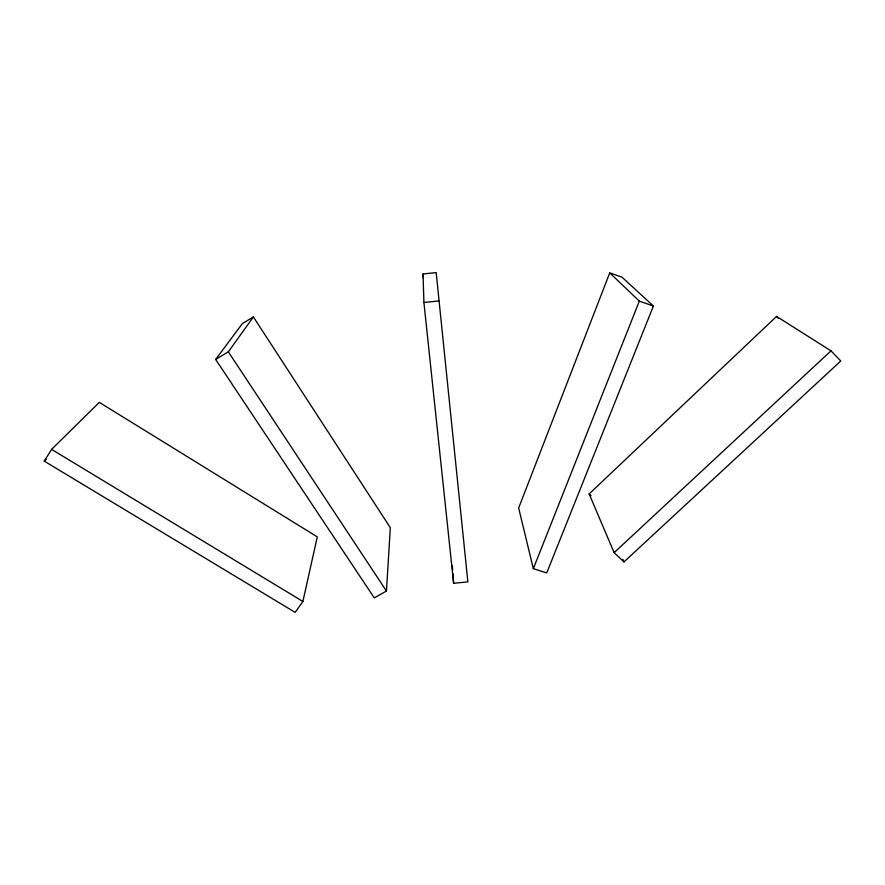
<?xml version="1.0" encoding="UTF-8"?>
<svg xmlns="http://www.w3.org/2000/svg" width="885" height="885" viewBox="0 0 885 885"><rect width="100%" height="100%" fill="white"/><g stroke="black" fill="none" stroke-linecap="round" stroke-linejoin="round"><path stroke-width="1.33" d="M386.446 591.025L390.329 527.692L253.398 316.963L242.368 323.6L215.652 359.432L374.255 597.873L386.446 591.025L228.33 351.821L253.398 316.963M302.88 601.468L317.295 536.874L99.319 402.365L51.607 449.392L44.25 461.14L295.192 612.387L302.88 601.468L51.607 449.392M609.743 272.89L518.654 508.001L533.334 568.657L546.731 572.927L653.407 306.022L621.989 277.16L609.743 272.89L639.324 301.132L653.407 306.022M533.334 568.657L639.324 301.132M44.25 461.14L46.197 459.193M589.167 493.918L776.565 316.41L830.993 350.847L840.75 360.991L623.98 561.92L614.124 552.671L589.167 493.918L591.091 495.744M614.124 552.671L830.993 350.847M215.652 359.432L228.33 351.821M423.019 273.963L436.183 272.613L467.866 581.854L453.629 583.292L423.915 302.471L423.019 273.963L423.45 278.078M423.915 302.471L439.093 300.911M776.565 316.41L778.479 318.39M622.896 559.431L623.98 561.92M452.335 565.659L452.633 569.73M452.932 573.801L453.629 583.292"/></g></svg>
